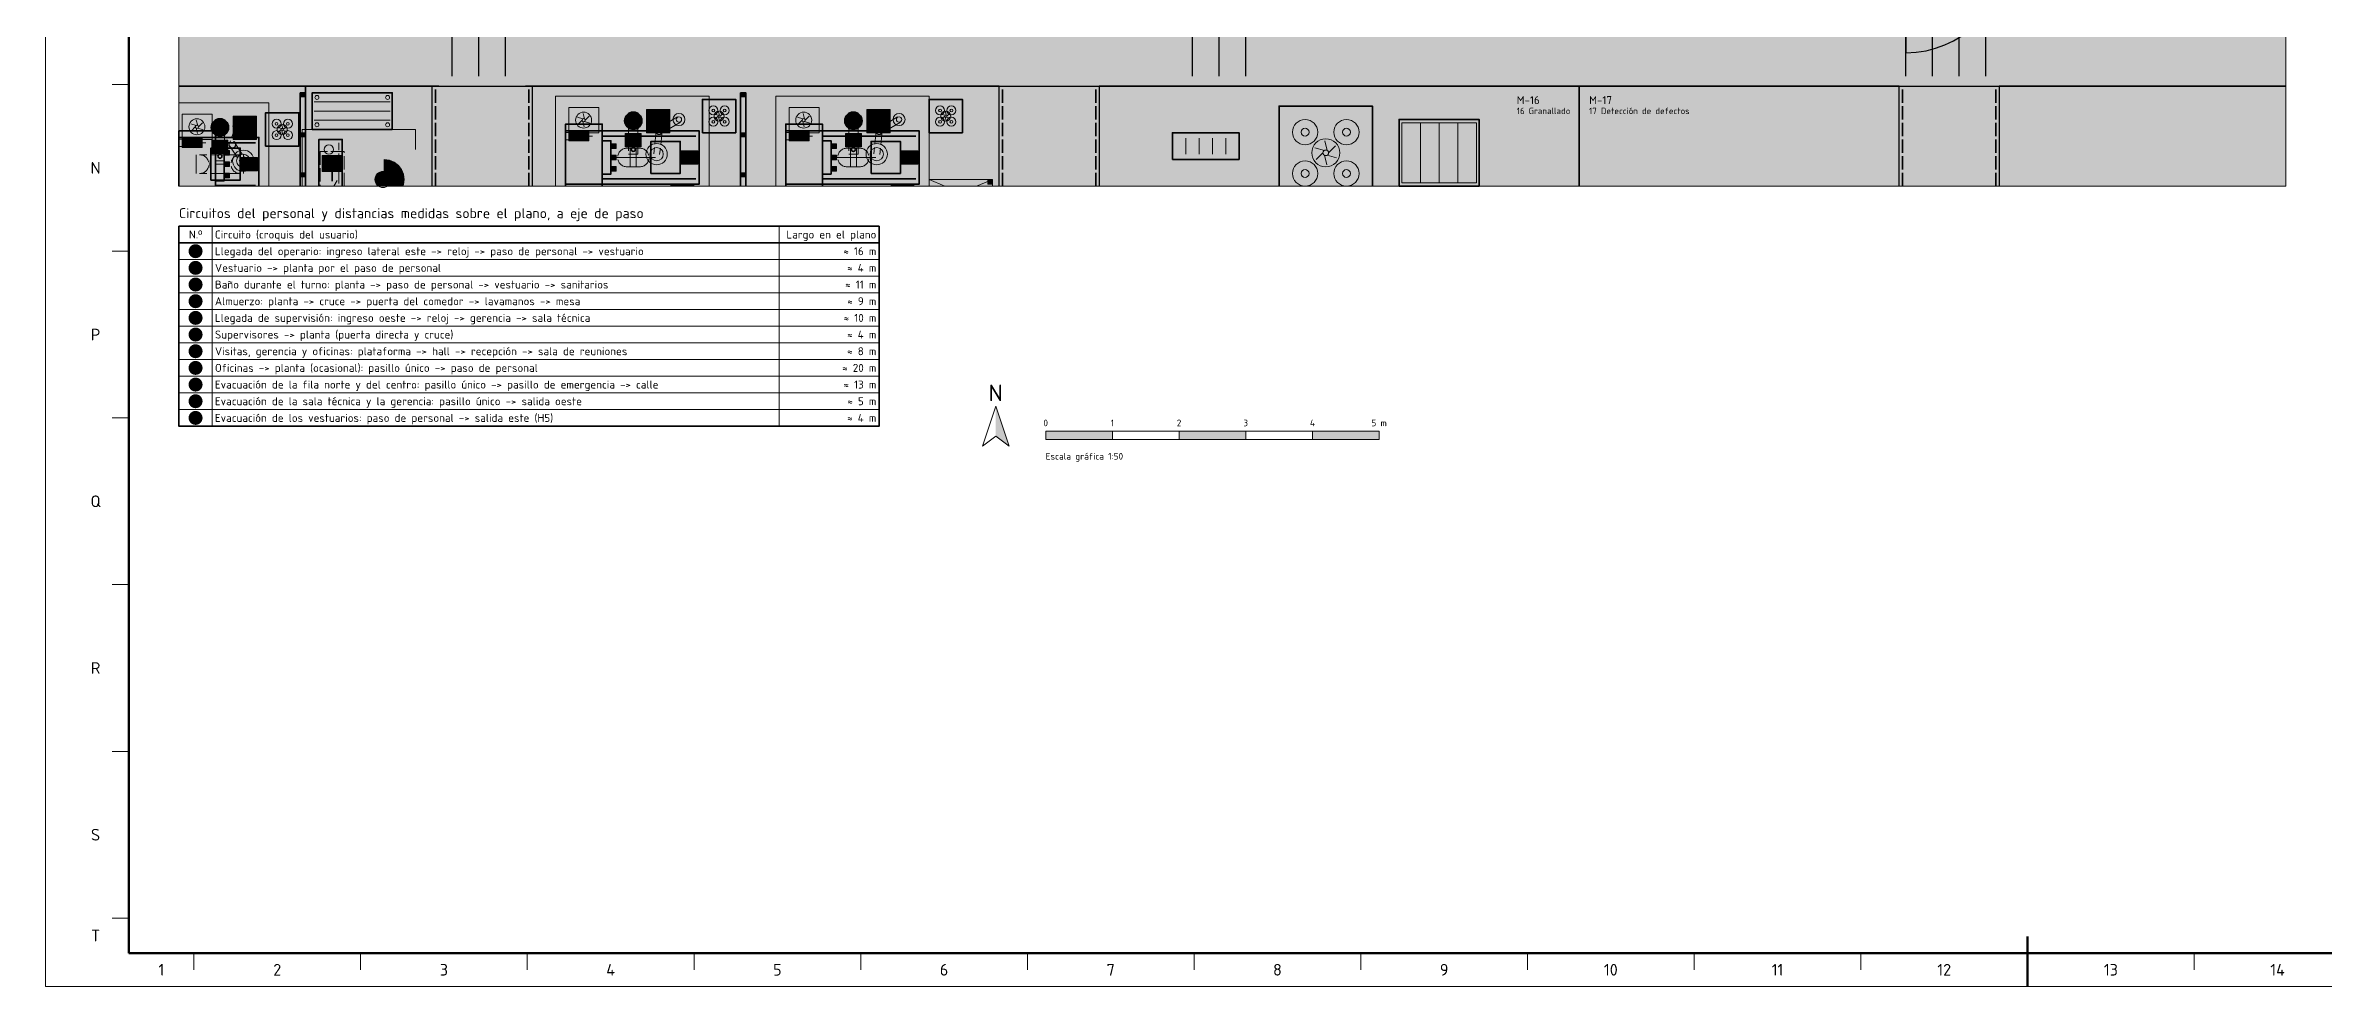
# Model space of a CAD drawing. Header units: millimetres. Extents: x 0 to 1189, y 0 to 841.
# Drawn here: x 0 to 683, y 0 to 282 of the extents above; entities that cross this region are included whole.
import ezdxf
from ezdxf.enums import TextEntityAlignment as Align

# ---------------------------------------------------------------- set-up
doc = ezdxf.new("R2010")
doc.units = ezdxf.units.MM
doc.linetypes.add('IRAM-E-TRAZOS', pattern=[5, 4, -1])
doc.linetypes.add('IRAM-F-TRAZO-PUNTO', pattern=[20, 15, -2, 1, -2])
for name, color, linetype, lineweight in [('06-TEXTO', 7, 'CONTINUOUS', 25), ('07-RECUADRO', 7, 'CONTINUOUS', 70), ('08-FINA', 5, 'CONTINUOUS', 18), ('A-ABERTURA', 7, 'CONTINUOUS', 25), ('A-COTA', 7, 'CONTINUOUS', 18), ('A-EJE', 1, 'IRAM-F-TRAZO-PUNTO', 18), ('A-EQUIPO-FINO', 8, 'CONTINUOUS', 13), ('A-EQUIPO-OCULTO', 8, 'IRAM-E-TRAZOS', 13), ('A-EQUIPO-RELLENO', 9, 'CONTINUOUS', 13), ('A-OPERARIO', 6, 'CONTINUOUS', 18), ('A-RELLENO', 9, 'CONTINUOUS', 13), ('A-SECTOR', 1, 'CONTINUOUS', 25), ('A-SECTOR-TXT', 1, 'CONTINUOUS', 25), ('A-SEGURIDAD', 1, 'IRAM-E-TRAZOS', 18), ('A-TEXTO', 7, 'CONTINUOUS', 18)]:
    doc.layers.add(name, color=color, linetype=linetype, lineweight=lineweight)
for name, color, linetype, lineweight, true_color in [('A-AREA-TRABAJO', 30, 'CONTINUOUS', 13, 0xeb963c), ('A-DEFENSA', 2, 'CONTINUOUS', 35, 0xe6b400), ('A-EQUIPO', 30, 'CONTINUOUS', 35, 0xe67800), ('A-PASILLO', 2, 'IRAM-E-TRAZOS', 35, 0xd7a500), ('A-SENDA', 2, 'CONTINUOUS', 25, 0xd7a500)]:
    doc.layers.add(name, color=color, linetype=linetype, lineweight=lineweight, true_color=true_color)
doc.styles.add('ISO3098', font='isocpeur.ttf')

msp = doc.modelspace()

# ---------------------------------------------------------------- hatches: boundary and pattern name
at = {"layer": 'A-EQUIPO-RELLENO', "true_color": 0xc8e1f5}
h = msp.add_hatch(color=7, dxfattribs=at)
h.dxf.hatch_style = 1
h.paths.add_polyline_path([(76.4, 268), (78, 268), (78, 240), (76.4, 240)])
at = {"layer": 'A-EQUIPO-RELLENO', "true_color": 0x969ba0}
h = msp.add_hatch(color=7, dxfattribs=at)
h.dxf.hatch_style = 1
h.paths.add_polyline_path([(76.6, 268), (76.6, 266.8), (77.8, 266.8), (77.8, 268)])
at = {"layer": 'A-EQUIPO-RELLENO', "true_color": 0xeeeeee}
h = msp.add_hatch(color=7, dxfattribs=at)
h.dxf.hatch_style = 1
h.paths.add_polyline_path([(80, 257), (104, 257), (104, 268), (80, 268)])
at = {"layer": 'A-EQUIPO-RELLENO', "true_color": 0xc8e1f5}
h = msp.add_hatch(color=7, dxfattribs=at)
h.dxf.hatch_style = 1
h.paths.add_polyline_path([(208.4, 268), (210, 268), (210, 240), (208.4, 240)])
at = {"layer": 'A-EQUIPO-RELLENO', "true_color": 0x969ba0}
h = msp.add_hatch(color=7, dxfattribs=at)
h.dxf.hatch_style = 1
h.paths.add_polyline_path([(208.6, 268), (208.6, 266.8), (209.8, 266.8), (209.8, 268)])
at = {"layer": 'A-EQUIPO-RELLENO', "true_color": 0xcdd0d4}
h = msp.add_hatch(color=7, dxfattribs=at)
h.dxf.hatch_style = 1
h.paths.add_polyline_path([(41, 254), (50, 254), (50, 261.6), (41, 261.6)])
h = msp.add_hatch(color=7, dxfattribs=at)
h.dxf.hatch_style = 1
h.paths.add_polyline_path([(54.9, 257.6), (54.811, 258.273), (54.552, 258.9), (54.138, 259.438), (53.6, 259.852), (52.973, 260.111), (52.3, 260.2), (51.627, 260.111), (51, 259.852), (50.462, 259.438), (50.048, 258.9), (49.789, 258.273), (49.7, 257.6), (49.789, 256.927), (50.048, 256.3), (50.462, 255.762), (51, 255.348), (51.627, 255.089), (52.3, 255), (52.973, 255.089), (53.6, 255.348), (54.138, 255.762), (54.552, 256.3), (54.811, 256.927)])
at = {"layer": 'A-EQUIPO-RELLENO', "true_color": 0xeeeeee}
h = msp.add_hatch(color=7, dxfattribs=at)
h.dxf.hatch_style = 1
h.paths.add_polyline_path([(56.3, 254), (63.3, 254), (63.3, 261), (56.3, 261)])
at = {"layer": 'A-EQUIPO-RELLENO', "true_color": 0xe6e6dc}
h = msp.add_hatch(color=7, dxfattribs=at)
h.dxf.hatch_style = 1
h.paths.add_polyline_path([(66, 252), (76, 252), (76, 262), (66, 262)])
at = {"layer": 'A-EQUIPO-RELLENO', "true_color": 0xcdd0d4}
h = msp.add_hatch(color=7, dxfattribs=at)
h.dxf.hatch_style = 1
h.paths.add_polyline_path([(157, 256), (166, 256), (166, 263.6), (157, 263.6)])
h = msp.add_hatch(color=7, dxfattribs=at)
h.dxf.hatch_style = 1
h.paths.add_polyline_path([(178.9, 259.6), (178.811, 260.273), (178.552, 260.9), (178.138, 261.438), (177.6, 261.852), (176.973, 262.111), (176.3, 262.2), (175.627, 262.111), (175, 261.852), (174.462, 261.438), (174.048, 260.9), (173.789, 260.273), (173.7, 259.6), (173.789, 258.927), (174.048, 258.3), (174.462, 257.762), (175, 257.348), (175.627, 257.089), (176.3, 257), (176.973, 257.089), (177.6, 257.348), (178.138, 257.762), (178.552, 258.3), (178.811, 258.927)])
at = {"layer": 'A-EQUIPO-RELLENO', "true_color": 0xeeeeee}
h = msp.add_hatch(color=7, dxfattribs=at)
h.dxf.hatch_style = 1
h.paths.add_polyline_path([(180.3, 256), (187.3, 256), (187.3, 263), (180.3, 263)])
at = {"layer": 'A-EQUIPO-RELLENO', "true_color": 0xe6e6dc}
h = msp.add_hatch(color=7, dxfattribs=at)
h.dxf.hatch_style = 1
h.paths.add_polyline_path([(197, 256), (207, 256), (207, 266), (197, 266)])
at = {"layer": 'A-EQUIPO-RELLENO', "true_color": 0xcdd0d4}
h = msp.add_hatch(color=7, dxfattribs=at)
h.dxf.hatch_style = 1
h.paths.add_polyline_path([(223, 256), (232, 256), (232, 263.6), (223, 263.6)])
h = msp.add_hatch(color=7, dxfattribs=at)
h.dxf.hatch_style = 1
h.paths.add_polyline_path([(244.9, 259.6), (244.811, 260.273), (244.552, 260.9), (244.138, 261.438), (243.6, 261.852), (242.973, 262.111), (242.3, 262.2), (241.627, 262.111), (241, 261.852), (240.462, 261.438), (240.048, 260.9), (239.789, 260.273), (239.7, 259.6), (239.789, 258.927), (240.048, 258.3), (240.462, 257.762), (241, 257.348), (241.627, 257.089), (242.3, 257), (242.973, 257.089), (243.6, 257.348), (244.138, 257.762), (244.552, 258.3), (244.811, 258.927)])
at = {"layer": 'A-EQUIPO-RELLENO', "true_color": 0xeeeeee}
h = msp.add_hatch(color=7, dxfattribs=at)
h.dxf.hatch_style = 1
h.paths.add_polyline_path([(246.3, 256), (253.3, 256), (253.3, 263), (246.3, 263)])
at = {"layer": 'A-EQUIPO-RELLENO', "true_color": 0xe6e6dc}
h = msp.add_hatch(color=7, dxfattribs=at)
h.dxf.hatch_style = 1
h.paths.add_polyline_path([(265, 256), (275, 256), (275, 266), (265, 266)])
h = msp.add_hatch(color=7, dxfattribs=at)
h.dxf.hatch_style = 1
h.paths.add_polyline_path([(370, 264), (398, 264), (398, 240), (370, 240)])
at = {"layer": 'A-EQUIPO-RELLENO', "true_color": 0xcdd0d4}
h = msp.add_hatch(color=7, dxfattribs=at)
h.dxf.hatch_style = 1
h.paths.add_polyline_path([(51, 256.6), (51, 240), (40, 240), (40, 256.6)])
at = {"layer": 'A-EQUIPO-RELLENO', "true_color": 0xeeeeee}
h = msp.add_hatch(color=7, dxfattribs=at)
h.dxf.hatch_style = 1
h.paths.add_polyline_path([(64, 254.6), (64, 240), (40, 240), (40, 254.6)])
at = {"layer": 'A-EQUIPO-RELLENO', "true_color": 0xcdd0d4}
h = msp.add_hatch(color=7, dxfattribs=at)
h.dxf.hatch_style = 1
h.paths.add_polyline_path([(41, 251.6), (47, 251.6), (47, 254.4), (41, 254.4)])
at = {"layer": 'A-EQUIPO-RELLENO', "true_color": 0xeeeeee}
h = msp.add_hatch(color=7, dxfattribs=at)
h.dxf.hatch_style = 1
h.paths.add_polyline_path([(49.9, 249.8), (54.7, 249.8), (54.7, 253.8), (49.9, 253.8)])
at = {"layer": 'A-EQUIPO-RELLENO', "true_color": 0x969ba0}
h = msp.add_hatch(color=7, dxfattribs=at)
h.dxf.hatch_style = 1
h.paths.add_polyline_path([(76.6, 256), (76.6, 254.8), (77.8, 254.8), (77.8, 256)])
at = {"layer": 'A-EQUIPO-RELLENO', "true_color": 0xeeeeee}
h = msp.add_hatch(color=7, dxfattribs=at)
h.dxf.hatch_style = 1
h.paths.add_polyline_path([(82, 254), (89, 254), (89, 240), (82, 240)])
at = {"layer": 'A-EQUIPO-RELLENO', "true_color": 0xcdd0d4}
h = msp.add_hatch(color=7, dxfattribs=at)
h.dxf.hatch_style = 1
h.paths.add_polyline_path([(156, 258.6), (167, 258.6), (167, 240), (156, 240)])
at = {"layer": 'A-EQUIPO-RELLENO', "true_color": 0xeeeeee}
h = msp.add_hatch(color=7, dxfattribs=at)
h.dxf.hatch_style = 1
h.paths.add_polyline_path([(156, 240.6), (196, 240.6), (196, 256.6), (156, 256.6)])
at = {"layer": 'A-EQUIPO-RELLENO', "true_color": 0xcdd0d4}
h = msp.add_hatch(color=7, dxfattribs=at)
h.dxf.hatch_style = 1
h.paths.add_polyline_path([(157, 253.6), (163, 253.6), (163, 256.4), (157, 256.4)])
at = {"layer": 'A-EQUIPO-RELLENO', "true_color": 0xe2e7ee}
h = msp.add_hatch(color=7, dxfattribs=at)
h.dxf.hatch_style = 1
h.paths.add_polyline_path([(167, 243.6), (169.6, 243.6), (169.6, 253.6), (167, 253.6)])
at = {"layer": 'A-EQUIPO-RELLENO', "true_color": 0xeeeeee}
h = msp.add_hatch(color=7, dxfattribs=at)
h.dxf.hatch_style = 1
h.paths.add_polyline_path([(173.9, 251.8), (178.7, 251.8), (178.7, 255.8), (173.9, 255.8)])
at = {"layer": 'A-EQUIPO-RELLENO', "true_color": 0xcdd0d4}
h = msp.add_hatch(color=7, dxfattribs=at)
h.dxf.hatch_style = 1
h.paths.add_polyline_path([(181.6, 243.8), (190.4, 243.8), (190.4, 253.4), (181.6, 253.4)])
at = {"layer": 'A-EQUIPO-RELLENO', "true_color": 0x969ba0}
h = msp.add_hatch(color=7, dxfattribs=at)
h.dxf.hatch_style = 1
h.paths.add_polyline_path([(208.6, 256), (208.6, 254.8), (209.8, 254.8), (209.8, 256)])
at = {"layer": 'A-EQUIPO-RELLENO', "true_color": 0xcdd0d4}
h = msp.add_hatch(color=7, dxfattribs=at)
h.dxf.hatch_style = 1
h.paths.add_polyline_path([(222, 258.6), (233, 258.6), (233, 240), (222, 240)])
at = {"layer": 'A-EQUIPO-RELLENO', "true_color": 0xeeeeee}
h = msp.add_hatch(color=7, dxfattribs=at)
h.dxf.hatch_style = 1
h.paths.add_polyline_path([(222, 240.6), (262, 240.6), (262, 256.6), (222, 256.6)])
at = {"layer": 'A-EQUIPO-RELLENO', "true_color": 0xcdd0d4}
h = msp.add_hatch(color=7, dxfattribs=at)
h.dxf.hatch_style = 1
h.paths.add_polyline_path([(223, 253.6), (229, 253.6), (229, 256.4), (223, 256.4)])
at = {"layer": 'A-EQUIPO-RELLENO', "true_color": 0xe2e7ee}
h = msp.add_hatch(color=7, dxfattribs=at)
h.dxf.hatch_style = 1
h.paths.add_polyline_path([(233, 243.6), (235.6, 243.6), (235.6, 253.6), (233, 253.6)])
at = {"layer": 'A-EQUIPO-RELLENO', "true_color": 0xeeeeee}
h = msp.add_hatch(color=7, dxfattribs=at)
h.dxf.hatch_style = 1
h.paths.add_polyline_path([(239.9, 251.8), (244.7, 251.8), (244.7, 255.8), (239.9, 255.8)])
at = {"layer": 'A-EQUIPO-RELLENO', "true_color": 0xcdd0d4}
h = msp.add_hatch(color=7, dxfattribs=at)
h.dxf.hatch_style = 1
h.paths.add_polyline_path([(247.6, 243.8), (256.4, 243.8), (256.4, 253.4), (247.6, 253.4)])
at = {"layer": 'A-EQUIPO-RELLENO', "true_color": 0xeedec0}
h = msp.add_hatch(color=7, dxfattribs=at)
h.dxf.hatch_style = 1
h.paths.add_polyline_path([(338, 248), (358, 248), (358, 256), (338, 256)])
h = msp.add_hatch(color=7, dxfattribs=at)
h.dxf.hatch_style = 1
h.paths.add_polyline_path([(406.8, 241), (429.2, 241), (429.2, 259), (406.8, 259)])
at = {"layer": 'A-EQUIPO-RELLENO', "true_color": 0xcdd0d4}
h = msp.add_hatch(color=7, dxfattribs=at)
h.dxf.hatch_style = 1
h.paths.add_polyline_path([(49.6, 241.8), (58.4, 241.8), (58.4, 251.4), (49.6, 251.4)])
at = {"layer": 'A-EQUIPO-RELLENO', "true_color": 0xe2e7ee}
h = msp.add_hatch(color=7, dxfattribs=at)
h.dxf.hatch_style = 1
h.paths.add_polyline_path([(51, 241.6), (53.6, 241.6), (53.6, 251.6), (51, 251.6)])
at = {"layer": 'A-EQUIPO-RELLENO', "true_color": 0x969ba0}
h = msp.add_hatch(color=7, dxfattribs=at)
h.dxf.hatch_style = 1
h.paths.add_polyline_path([(53.6, 249.3), (55.2, 249.3), (55.2, 250.7), (53.6, 250.7)])
h = msp.add_hatch(color=7, dxfattribs=at)
h.dxf.hatch_style = 1
h.paths.add_polyline_path([(53.6, 245.9), (55.2, 245.9), (55.2, 247.3), (53.6, 247.3)])
at = {"layer": 'A-EQUIPO-RELLENO', "true_color": 0xe2e7ee}
h = msp.add_hatch(color=7, dxfattribs=at)
h.dxf.hatch_style = 1
h.paths.add_polyline_path([(58.4, 244.6), (63.6, 244.6), (63.6, 248.6), (58.4, 248.6)])
at = {"layer": 'A-EQUIPO-RELLENO', "true_color": 0xcdd0d4}
h = msp.add_hatch(color=7, dxfattribs=at)
h.dxf.hatch_style = 1
h.paths.add_polyline_path([(89, 244.4), (89, 249.2), (83, 249.2), (83, 244.4)])
at = {"layer": 'A-EQUIPO-RELLENO', "true_color": 0xfae1f5}
h = msp.add_hatch(color=7, dxfattribs=at)
h.dxf.hatch_style = 1
h.paths.add_polyline_path([(101.6, 248), (103.153, 247.796), (104.6, 247.196), (105.843, 246.243), (106.796, 245), (107.396, 243.553), (107.6, 242), (107.396, 240.447), (107.21, 240), (101.6, 240)])
at = {"layer": 'A-EQUIPO-RELLENO', "true_color": 0x969ba0}
h = msp.add_hatch(color=7, dxfattribs=at)
h.dxf.hatch_style = 1
h.paths.add_polyline_path([(169.6, 251.3), (171.2, 251.3), (171.2, 252.7), (169.6, 252.7)])
h = msp.add_hatch(color=7, dxfattribs=at)
h.dxf.hatch_style = 1
h.paths.add_polyline_path([(169.6, 247.9), (171.2, 247.9), (171.2, 249.3), (169.6, 249.3)])
at = {"layer": 'A-EQUIPO-RELLENO', "true_color": 0xe2e7ee}
h = msp.add_hatch(color=7, dxfattribs=at)
h.dxf.hatch_style = 1
h.paths.add_polyline_path([(190.4, 246.6), (195.6, 246.6), (195.6, 250.6), (190.4, 250.6)])
at = {"layer": 'A-EQUIPO-RELLENO', "true_color": 0x969ba0}
h = msp.add_hatch(color=7, dxfattribs=at)
h.dxf.hatch_style = 1
h.paths.add_polyline_path([(235.6, 251.3), (237.2, 251.3), (237.2, 252.7), (235.6, 252.7)])
h = msp.add_hatch(color=7, dxfattribs=at)
h.dxf.hatch_style = 1
h.paths.add_polyline_path([(235.6, 247.9), (237.2, 247.9), (237.2, 249.3), (235.6, 249.3)])
at = {"layer": 'A-EQUIPO-RELLENO', "true_color": 0xe2e7ee}
h = msp.add_hatch(color=7, dxfattribs=at)
h.dxf.hatch_style = 1
h.paths.add_polyline_path([(256.4, 246.6), (261.6, 246.6), (261.6, 250.6), (256.4, 250.6)])
at = {"layer": 'A-EQUIPO-RELLENO', "true_color": 0x969ba0}
h = msp.add_hatch(color=7, dxfattribs=at)
h.dxf.hatch_style = 1
h.paths.add_polyline_path([(53.6, 242.5), (55.2, 242.5), (55.2, 243.9), (53.6, 243.9)])
h = msp.add_hatch(color=7, dxfattribs=at)
h.dxf.hatch_style = 1
h.paths.add_polyline_path([(76.6, 244), (76.6, 242.8), (77.8, 242.8), (77.8, 244)])
at = {"layer": 'A-EQUIPO-RELLENO', "true_color": 0xffffff}
h = msp.add_hatch(color=7, dxfattribs=at)
h.dxf.hatch_style = 1
h.paths.add_polyline_path([(99.503, 240.303), (99.122, 240.8), (98.882, 241.379), (98.8, 242), (98.882, 242.621), (99.122, 243.2), (99.503, 243.697), (100, 244.078), (100.579, 244.318), (101.2, 244.4), (101.821, 244.318), (102.4, 244.078), (102.897, 243.697), (103.278, 243.2), (103.518, 242.621), (103.6, 242), (103.518, 241.379), (103.278, 240.8), (102.897, 240.303), (102.502, 240), (99.898, 240)])
at = {"layer": 'A-EQUIPO-RELLENO', "true_color": 0x969ba0}
h = msp.add_hatch(color=7, dxfattribs=at)
h.dxf.hatch_style = 1
h.paths.add_polyline_path([(169.6, 244.5), (171.2, 244.5), (171.2, 245.9), (169.6, 245.9)])
at = {"layer": 'A-EQUIPO-RELLENO', "true_color": 0xcdd0d4}
h = msp.add_hatch(color=7, dxfattribs=at)
h.dxf.hatch_style = 1
h.paths.add_polyline_path([(187.6, 240.4), (194.4, 240.4), (194.4, 240), (187.6, 240)])
at = {"layer": 'A-EQUIPO-RELLENO', "true_color": 0x969ba0}
h = msp.add_hatch(color=7, dxfattribs=at)
h.dxf.hatch_style = 1
h.paths.add_polyline_path([(208.6, 244), (208.6, 242.8), (209.8, 242.8), (209.8, 244)])
h = msp.add_hatch(color=7, dxfattribs=at)
h.dxf.hatch_style = 1
h.paths.add_polyline_path([(235.6, 244.5), (237.2, 244.5), (237.2, 245.9), (235.6, 245.9)])
at = {"layer": 'A-EQUIPO-RELLENO', "true_color": 0xcdd0d4}
h = msp.add_hatch(color=7, dxfattribs=at)
h.dxf.hatch_style = 1
h.paths.add_polyline_path([(253.6, 240.4), (260.4, 240.4), (260.4, 240), (253.6, 240)])
at = {"layer": 'A-EQUIPO-RELLENO', "true_color": 0xeeeeee}
h = msp.add_hatch(color=7, dxfattribs=at)
h.dxf.hatch_style = 1
h.paths.add_polyline_path([(265, 242), (284, 242), (284, 240), (265, 240)])
at = {"layer": 'A-EQUIPO-RELLENO', "true_color": 0x969ba0}
h = msp.add_hatch(color=7, dxfattribs=at)
h.dxf.hatch_style = 1
h.paths.add_polyline_path([(282.6, 240.6), (283.8, 240.6), (283.8, 241.8), (282.6, 241.8)])
at = {"layer": 'A-RELLENO', "true_color": 0xfff4b4}
h = msp.add_hatch(color=7, dxfattribs=at)
h.dxf.hatch_style = 1
h.paths.add_polyline_path([(40, 270), (40, 310), (672, 310), (672, 270)])
at = {"layer": 'A-RELLENO', "true_color": 0xfde4c8}
h = msp.add_hatch(color=7, dxfattribs=at)
h.dxf.hatch_style = 1
h.paths.add_polyline_path([(78, 270), (78, 240), (40, 240), (40, 270)])
h = msp.add_hatch(color=7, dxfattribs=at)
h.dxf.hatch_style = 1
h.paths.add_polyline_path([(78, 270), (116, 270), (116, 240), (78, 240)])
at = {"layer": 'A-RELLENO', "true_color": 0xf6f6f6}
h = msp.add_hatch(color=7, dxfattribs=at)
h.dxf.hatch_style = 1
h.paths.add_polyline_path([(116, 270), (146, 270), (146, 240), (116, 240)])
at = {"layer": 'A-RELLENO', "true_color": 0xfde4c8}
h = msp.add_hatch(color=7, dxfattribs=at)
h.dxf.hatch_style = 1
h.paths.add_polyline_path([(146, 270), (286, 270), (286, 240), (146, 240)])
at = {"layer": 'A-RELLENO', "true_color": 0xf6f6f6}
h = msp.add_hatch(color=7, dxfattribs=at)
h.dxf.hatch_style = 1
h.paths.add_polyline_path([(286, 270), (316, 270), (316, 240), (286, 240)])
at = {"layer": 'A-RELLENO', "true_color": 0xfde4c8}
h = msp.add_hatch(color=7, dxfattribs=at)
h.dxf.hatch_style = 1
h.paths.add_polyline_path([(316, 270), (460, 270), (460, 240), (316, 240)])
h = msp.add_hatch(color=7, dxfattribs=at)
h.dxf.hatch_style = 1
h.paths.add_polyline_path([(460, 270), (556, 270), (556, 240), (460, 240)])
at = {"layer": 'A-RELLENO', "true_color": 0xf6f6f6}
h = msp.add_hatch(color=7, dxfattribs=at)
h.dxf.hatch_style = 1
h.paths.add_polyline_path([(556, 270), (586, 270), (586, 240), (556, 240)])
at = {"layer": 'A-RELLENO', "true_color": 0xfde4c8}
h = msp.add_hatch(color=7, dxfattribs=at)
h.dxf.hatch_style = 1
h.paths.add_polyline_path([(586, 270), (672, 270), (672, 240), (586, 240)])
at = {"layer": 'A-TEXTO', "true_color": 0xc0392b}
h = msp.add_hatch(color=7, dxfattribs=at)
h.dxf.hatch_style = 1
h.paths.add_polyline_path([(47.1, 220.5), (47.028, 221.044), (46.819, 221.55), (46.485, 221.985), (46.05, 222.319), (45.544, 222.528), (45, 222.6), (44.456, 222.528), (43.95, 222.319), (43.515, 221.985), (43.181, 221.55), (42.972, 221.044), (42.9, 220.5), (42.972, 219.956), (43.181, 219.45), (43.515, 219.015), (43.95, 218.681), (44.456, 218.472), (45, 218.4), (45.544, 218.472), (46.05, 218.681), (46.485, 219.015), (46.819, 219.45), (47.028, 219.956)])
at = {"layer": 'A-TEXTO', "true_color": 0xe67e22}
h = msp.add_hatch(color=7, dxfattribs=at)
h.dxf.hatch_style = 1
h.paths.add_polyline_path([(47.1, 215.5), (47.028, 216.044), (46.819, 216.55), (46.485, 216.985), (46.05, 217.319), (45.544, 217.528), (45, 217.6), (44.456, 217.528), (43.95, 217.319), (43.515, 216.985), (43.181, 216.55), (42.972, 216.044), (42.9, 215.5), (42.972, 214.956), (43.181, 214.45), (43.515, 214.015), (43.95, 213.681), (44.456, 213.472), (45, 213.4), (45.544, 213.472), (46.05, 213.681), (46.485, 214.015), (46.819, 214.45), (47.028, 214.956)])
at = {"layer": 'A-TEXTO', "true_color": 0x8e44ad}
h = msp.add_hatch(color=7, dxfattribs=at)
h.dxf.hatch_style = 1
h.paths.add_polyline_path([(47.1, 210.5), (47.028, 211.044), (46.819, 211.55), (46.485, 211.985), (46.05, 212.319), (45.544, 212.528), (45, 212.6), (44.456, 212.528), (43.95, 212.319), (43.515, 211.985), (43.181, 211.55), (42.972, 211.044), (42.9, 210.5), (42.972, 209.956), (43.181, 209.45), (43.515, 209.015), (43.95, 208.681), (44.456, 208.472), (45, 208.4), (45.544, 208.472), (46.05, 208.681), (46.485, 209.015), (46.819, 209.45), (47.028, 209.956)])
at = {"layer": 'A-TEXTO', "true_color": 0x16a085}
h = msp.add_hatch(color=7, dxfattribs=at)
h.dxf.hatch_style = 1
h.paths.add_polyline_path([(47.1, 205.5), (47.028, 206.044), (46.819, 206.55), (46.485, 206.985), (46.05, 207.319), (45.544, 207.528), (45, 207.6), (44.456, 207.528), (43.95, 207.319), (43.515, 206.985), (43.181, 206.55), (42.972, 206.044), (42.9, 205.5), (42.972, 204.956), (43.181, 204.45), (43.515, 204.015), (43.95, 203.681), (44.456, 203.472), (45, 203.4), (45.544, 203.472), (46.05, 203.681), (46.485, 204.015), (46.819, 204.45), (47.028, 204.956)])
at = {"layer": 'A-TEXTO', "true_color": 0x2e86c1}
h = msp.add_hatch(color=7, dxfattribs=at)
h.dxf.hatch_style = 1
h.paths.add_polyline_path([(47.1, 200.5), (47.028, 201.044), (46.819, 201.55), (46.485, 201.985), (46.05, 202.319), (45.544, 202.528), (45, 202.6), (44.456, 202.528), (43.95, 202.319), (43.515, 201.985), (43.181, 201.55), (42.972, 201.044), (42.9, 200.5), (42.972, 199.956), (43.181, 199.45), (43.515, 199.015), (43.95, 198.681), (44.456, 198.472), (45, 198.4), (45.544, 198.472), (46.05, 198.681), (46.485, 199.015), (46.819, 199.45), (47.028, 199.956)])
at = {"layer": 'A-TEXTO', "true_color": 0x1f4e79}
h = msp.add_hatch(color=7, dxfattribs=at)
h.dxf.hatch_style = 1
h.paths.add_polyline_path([(47.1, 195.5), (47.028, 196.044), (46.819, 196.55), (46.485, 196.985), (46.05, 197.319), (45.544, 197.528), (45, 197.6), (44.456, 197.528), (43.95, 197.319), (43.515, 196.985), (43.181, 196.55), (42.972, 196.044), (42.9, 195.5), (42.972, 194.956), (43.181, 194.45), (43.515, 194.015), (43.95, 193.681), (44.456, 193.472), (45, 193.4), (45.544, 193.472), (46.05, 193.681), (46.485, 194.015), (46.819, 194.45), (47.028, 194.956)])
at = {"layer": 'A-TEXTO', "true_color": 0x2c3e50}
h = msp.add_hatch(color=7, dxfattribs=at)
h.dxf.hatch_style = 1
h.paths.add_polyline_path([(47.1, 190.5), (47.028, 191.044), (46.819, 191.55), (46.485, 191.985), (46.05, 192.319), (45.544, 192.528), (45, 192.6), (44.456, 192.528), (43.95, 192.319), (43.515, 191.985), (43.181, 191.55), (42.972, 191.044), (42.9, 190.5), (42.972, 189.956), (43.181, 189.45), (43.515, 189.015), (43.95, 188.681), (44.456, 188.472), (45, 188.4), (45.544, 188.472), (46.05, 188.681), (46.485, 189.015), (46.819, 189.45), (47.028, 189.956)])
at = {"layer": 'A-TEXTO', "true_color": 0x7f8c8d}
h = msp.add_hatch(color=7, dxfattribs=at)
h.dxf.hatch_style = 1
h.paths.add_polyline_path([(47.1, 185.5), (47.028, 186.044), (46.819, 186.55), (46.485, 186.985), (46.05, 187.319), (45.544, 187.528), (45, 187.6), (44.456, 187.528), (43.95, 187.319), (43.515, 186.985), (43.181, 186.55), (42.972, 186.044), (42.9, 185.5), (42.972, 184.956), (43.181, 184.45), (43.515, 184.015), (43.95, 183.681), (44.456, 183.472), (45, 183.4), (45.544, 183.472), (46.05, 183.681), (46.485, 184.015), (46.819, 184.45), (47.028, 184.956)])
at = {"layer": 'A-TEXTO', "true_color": 0x1e8449}
h = msp.add_hatch(color=7, dxfattribs=at)
h.dxf.hatch_style = 1
h.paths.add_polyline_path([(47.1, 180.5), (47.028, 181.044), (46.819, 181.55), (46.485, 181.985), (46.05, 182.319), (45.544, 182.528), (45, 182.6), (44.456, 182.528), (43.95, 182.319), (43.515, 181.985), (43.181, 181.55), (42.972, 181.044), (42.9, 180.5), (42.972, 179.956), (43.181, 179.45), (43.515, 179.015), (43.95, 178.681), (44.456, 178.472), (45, 178.4), (45.544, 178.472), (46.05, 178.681), (46.485, 179.015), (46.819, 179.45), (47.028, 179.956)])
at = {"layer": 'A-TEXTO', "true_color": 0x27ae60}
h = msp.add_hatch(color=7, dxfattribs=at)
h.dxf.hatch_style = 1
h.paths.add_polyline_path([(47.1, 175.5), (47.028, 176.044), (46.819, 176.55), (46.485, 176.985), (46.05, 177.319), (45.544, 177.528), (45, 177.6), (44.456, 177.528), (43.95, 177.319), (43.515, 176.985), (43.181, 176.55), (42.972, 176.044), (42.9, 175.5), (42.972, 174.956), (43.181, 174.45), (43.515, 174.015), (43.95, 173.681), (44.456, 173.472), (45, 173.4), (45.544, 173.472), (46.05, 173.681), (46.485, 174.015), (46.819, 174.45), (47.028, 174.956)])
at = {"layer": 'A-TEXTO', "true_color": 0x11783c}
h = msp.add_hatch(color=7, dxfattribs=at)
h.dxf.hatch_style = 1
h.paths.add_polyline_path([(47.1, 170.5), (47.028, 171.044), (46.819, 171.55), (46.485, 171.985), (46.05, 172.319), (45.544, 172.528), (45, 172.6), (44.456, 172.528), (43.95, 172.319), (43.515, 171.985), (43.181, 171.55), (42.972, 171.044), (42.9, 170.5), (42.972, 169.956), (43.181, 169.45), (43.515, 169.015), (43.95, 168.681), (44.456, 168.472), (45, 168.4), (45.544, 168.472), (46.05, 168.681), (46.485, 169.015), (46.819, 169.45), (47.028, 169.956)])
at = {"layer": 'A-TEXTO', "true_color": 0x000000}
h = msp.add_hatch(color=7, dxfattribs=at)
h.dxf.hatch_style = 1
h.paths.add_polyline_path([(285, 174), (285, 165), (289, 162)])
h = msp.add_hatch(color=7, dxfattribs=at)
h.dxf.hatch_style = 1
h.paths.add_polyline_path([(300, 164), (320, 164), (320, 166.5), (300, 166.5)])
h = msp.add_hatch(color=7, dxfattribs=at)
h.dxf.hatch_style = 1
h.paths.add_polyline_path([(340, 164), (360, 164), (360, 166.5), (340, 166.5)])
h = msp.add_hatch(color=7, dxfattribs=at)
h.dxf.hatch_style = 1
h.paths.add_polyline_path([(380, 164), (400, 164), (400, 166.5), (380, 166.5)])

# ---------------------------------------------------------------- linework, layer by layer
at = {"layer": '07-RECUADRO'}
msp.add_line((594.5, 0), (594.5, 15), dxfattribs=at)
msp.add_lwpolyline([(25, 10), (1179, 10), (1179, 831), (25, 831)], close=True, dxfattribs=at)
at = {"layer": '08-FINA'}
for p, q in [((25, 270.5), (20, 270.5)), ((25, 220.5), (20, 220.5)), ((25, 170.5), (20, 170.5)), ((25, 120.5), (20, 120.5)), ((25, 70.5), (20, 70.5)), ((25, 20.5), (20, 20.5)), ((44.5, 10), (44.5, 5)), ((94.5, 10), (94.5, 5)), ((144.5, 10), (144.5, 5)), ((194.5, 10), (194.5, 5)), ((244.5, 10), (244.5, 5)), ((294.5, 10), (294.5, 5)), ((344.5, 10), (344.5, 5)), ((394.5, 10), (394.5, 5)), ((444.5, 10), (444.5, 5)), ((494.5, 10), (494.5, 5)), ((544.5, 10), (544.5, 5)), ((644.5, 10), (644.5, 5))]:
    msp.add_line(p, q, dxfattribs=at)
msp.add_lwpolyline([(0, 0), (1189, 0), (1189, 841), (0, 841)], close=True, dxfattribs=at)
at = {"layer": 'A-ABERTURA'}
msp.add_line((558, 310), (558, 280), dxfattribs=at)
msp.add_arc((558, 310), 30, -90, 0, dxfattribs=at)
at = {"layer": 'A-AREA-TRABAJO'}
msp.add_line((111, 251), (111, 257), dxfattribs=at)
for points in [[(153, 240), (153, 267), (199, 267), (199, 240)], [(219, 240), (219, 267), (265, 267), (265, 240)], [(40, 265), (67, 265), (67, 240)], [(77, 240), (77, 257), (111, 257)]]:
    msp.add_lwpolyline(points, dxfattribs=at)
at = {"layer": 'A-COTA', "lineweight": 13}
for p, q in [((50, 228), (50, 168)), ((220, 228), (220, 168)), ((40, 218), (250, 218)), ((40, 213), (250, 213)), ((40, 208), (250, 208)), ((40, 203), (250, 203)), ((40, 198), (250, 198)), ((40, 193), (250, 193)), ((40, 188), (250, 188)), ((40, 183), (250, 183)), ((40, 178), (250, 178)), ((40, 173), (250, 173))]:
    msp.add_line(p, q, dxfattribs=at)
at = {"layer": 'A-COTA', "lineweight": 35}
msp.add_line((40, 223), (250, 223), dxfattribs=at)
msp.add_lwpolyline([(40, 228), (250, 228), (250, 168), (40, 168)], close=True, dxfattribs=at)
at = {"layer": 'A-DEFENSA'}
for p, q in [((40, 270), (118, 270)), ((144, 270), (286, 270)), ((316, 270), (340, 270)), ((366, 270), (554, 270)), ((590, 270), (672, 270))]:
    msp.add_line(p, q, dxfattribs=at)
at = {"layer": 'A-EJE'}
for p, q in [((53.6, 246.6), (51, 246.6)), ((169.6, 248.6), (183, 248.6)), ((235.6, 248.6), (249, 248.6))]:
    msp.add_line(p, q, dxfattribs=at)
at = {"layer": 'A-EQUIPO'}
for p, q in [((51, 253), (63, 253)), ((167, 255), (195, 255)), ((233, 255), (261, 255)), ((51, 240.2), (63, 240.2)), ((86, 244.4), (86, 241.52)), ((167, 242.2), (195, 242.2)), ((233, 242.2), (261, 242.2))]:
    msp.add_line(p, q, dxfattribs=at)
for points in [[(76.4, 268), (76.4, 240)], [(78, 240), (78, 268), (76.4, 268)], [(208.4, 268), (208.4, 240)], [(210, 240), (210, 268), (208.4, 268)], [(398, 240), (398, 264), (370, 264), (370, 240)], [(51, 240), (51, 256.6), (40, 256.6)], [(40, 256.6), (40, 240)], [(64, 240), (64, 254.6), (40, 254.6)], [(40, 254.6), (40, 240)], [(89, 240), (89, 254), (82, 254), (82, 240)], [(167, 240), (167, 258.6), (156, 258.6), (156, 240)], [(233, 240), (233, 258.6), (222, 258.6), (222, 240)], [(49.6, 245), (49.4, 246.6), (49.6, 248.2)], [(181.6, 247), (181.4, 248.6), (181.6, 250.2)], [(247.6, 247), (247.4, 248.6), (247.6, 250.2)]]:
    msp.add_lwpolyline(points, dxfattribs=at)
for points in [[(80, 257), (104, 257), (104, 268), (80, 268)], [(66, 252), (76, 252), (76, 262), (66, 262)], [(197, 256), (207, 256), (207, 266), (197, 266)], [(265, 256), (275, 256), (275, 266), (265, 266)], [(406, 240), (430, 240), (430, 260), (406, 260)], [(156, 240.6), (196, 240.6), (196, 256.6), (156, 256.6)], [(167, 243.6), (169.6, 243.6), (169.6, 253.6), (167, 253.6)], [(181.6, 243.8), (190.4, 243.8), (190.4, 253.4), (181.6, 253.4)], [(222, 240.6), (262, 240.6), (262, 256.6), (222, 256.6)], [(233, 243.6), (235.6, 243.6), (235.6, 253.6), (233, 253.6)], [(247.6, 243.8), (256.4, 243.8), (256.4, 253.4), (247.6, 253.4)], [(338, 248), (358, 248), (358, 256), (338, 256)], [(49.6, 241.8), (58.4, 241.8), (58.4, 251.4), (49.6, 251.4)], [(51, 241.6), (53.6, 241.6), (53.6, 251.6), (51, 251.6)]]:
    msp.add_lwpolyline(points, close=True, dxfattribs=at)
for centre, radius in [((52.3, 257.6), 2.6), ((176.3, 259.6), 2.6), ((242.3, 259.6), 2.6), ((52.3, 249), 0.6), ((176.3, 251), 0.6), ((242.3, 251), 0.6)]:
    msp.add_circle(centre, radius, dxfattribs=at)
at = {"layer": 'A-EQUIPO-FINO'}
for p, q in [((80.6, 265.25), (103.4, 265.25)), ((80.6, 262.5), (103.4, 262.5)), ((80.6, 259.75), (103.4, 259.75)), ((42.32, 253.84), (46.52, 253.84)), ((42.32, 253), (46.52, 253)), ((47, 253), (48.08, 253)), ((158.32, 255.84), (162.52, 255.84)), ((158.32, 255), (162.52, 255)), ((158.32, 254.16), (162.52, 254.16)), ((163, 255), (164.08, 255)), ((224.32, 255.84), (228.52, 255.84)), ((224.32, 255), (228.52, 255)), ((224.32, 254.16), (228.52, 254.16)), ((229, 255), (230.08, 255)), ((342, 249.6), (342, 254.4)), ((346, 249.6), (346, 254.4)), ((350, 249.6), (350, 254.4)), ((354, 249.6), (354, 254.4)), ((412.4, 241), (412.4, 259)), ((418, 241), (418, 259)), ((423.6, 241), (423.6, 259)), ((42.32, 252.16), (46.52, 252.16)), ((45.2, 243.8), (45.2, 249.4)), ((59.4, 243.8), (59.4, 249.4)), ((175.4, 245.8), (175.4, 251.4)), ((177.2, 245.8), (177.2, 251.4)), ((241.4, 245.8), (241.4, 251.4)), ((243.2, 245.8), (243.2, 251.4)), ((86.508, 240), (87.5, 241.718)), ((265, 242), (269.75, 240)), ((279.25, 240), (284, 242))]:
    msp.add_line(p, q, dxfattribs=at)
for points in [[(76.6, 268), (76.6, 266.8), (77.8, 266.8), (77.8, 268)], [(208.6, 268), (208.6, 266.8), (209.8, 266.8), (209.8, 268)], [(41, 254), (50, 254), (50, 261.6), (41, 261.6)], [(56.3, 254), (63.3, 254), (63.3, 261), (56.3, 261)], [(157, 256), (166, 256), (166, 263.6), (157, 263.6)], [(180.3, 256), (187.3, 256), (187.3, 263), (180.3, 263)], [(223, 256), (232, 256), (232, 263.6), (223, 263.6)], [(246.3, 256), (253.3, 256), (253.3, 263), (246.3, 263)], [(41, 251.6), (47, 251.6), (47, 254.4), (41, 254.4)], [(43.7, 252.44), (45.2, 252.44), (45.2, 253.56), (43.7, 253.56)], [(49.9, 249.8), (54.7, 249.8), (54.7, 253.8), (49.9, 253.8)], [(76.6, 256), (76.6, 254.8), (77.8, 254.8), (77.8, 256)], [(155.92, 253.88), (157, 253.88), (157, 256.12), (155.92, 256.12)], [(157, 253.6), (163, 253.6), (163, 256.4), (157, 256.4)], [(159.7, 254.44), (161.2, 254.44), (161.2, 255.56), (159.7, 255.56)], [(173.9, 251.8), (178.7, 251.8), (178.7, 255.8), (173.9, 255.8)], [(208.6, 256), (208.6, 254.8), (209.8, 254.8), (209.8, 256)], [(221.92, 253.88), (223, 253.88), (223, 256.12), (221.92, 256.12)], [(223, 253.6), (229, 253.6), (229, 256.4), (223, 256.4)], [(225.7, 254.44), (227.2, 254.44), (227.2, 255.56), (225.7, 255.56)], [(239.9, 251.8), (244.7, 251.8), (244.7, 255.8), (239.9, 255.8)], [(406.8, 241), (429.2, 241), (429.2, 259), (406.8, 259)], [(53.6, 249.3), (55.2, 249.3), (55.2, 250.7), (53.6, 250.7)], [(53.6, 245.9), (55.2, 245.9), (55.2, 247.3), (53.6, 247.3)], [(58.4, 244.6), (63.6, 244.6), (63.6, 248.6), (58.4, 248.6)], [(89, 244.4), (89, 249.2), (83, 249.2), (83, 244.4)], [(169.6, 251.3), (171.2, 251.3), (171.2, 252.7), (169.6, 252.7)], [(169.6, 247.9), (171.2, 247.9), (171.2, 249.3), (169.6, 249.3)], [(190.4, 246.6), (195.6, 246.6), (195.6, 250.6), (190.4, 250.6)], [(235.6, 251.3), (237.2, 251.3), (237.2, 252.7), (235.6, 252.7)], [(235.6, 247.9), (237.2, 247.9), (237.2, 249.3), (235.6, 249.3)], [(256.4, 246.6), (261.6, 246.6), (261.6, 250.6), (256.4, 250.6)], [(53.6, 242.5), (55.2, 242.5), (55.2, 243.9), (53.6, 243.9)], [(76.6, 244), (76.6, 242.8), (77.8, 242.8), (77.8, 244)], [(169.6, 244.5), (171.2, 244.5), (171.2, 245.9), (169.6, 245.9)], [(208.6, 244), (208.6, 242.8), (209.8, 242.8), (209.8, 244)], [(235.6, 244.5), (237.2, 244.5), (237.2, 245.9), (235.6, 245.9)], [(282.6, 240.6), (283.8, 240.6), (283.8, 241.8), (282.6, 241.8)]]:
    msp.add_lwpolyline(points, close=True, dxfattribs=at)
for points in [[(45.64, 258.216), (45.222, 259.832)], [(161.16, 260.216), (159.551, 260.662)], [(160.92, 259.8), (159.729, 258.63)], [(161.64, 260.216), (161.222, 261.832)], [(161.88, 259.8), (163.071, 260.97)], [(201.85, 261.26), (200.844, 261.539)], [(201.7, 261), (200.956, 260.269)], [(201.85, 260.74), (202.111, 259.73)], [(202.15, 261.26), (201.889, 262.27)], [(202.15, 260.74), (203.156, 260.461)], [(202.3, 261), (203.044, 261.731)], [(227.16, 260.216), (225.551, 260.662)], [(226.92, 259.8), (225.729, 258.63)], [(227.64, 260.216), (227.222, 261.832)], [(227.88, 259.8), (229.071, 260.97)], [(269.85, 261.26), (268.844, 261.539)], [(269.7, 261), (268.956, 260.269)], [(269.85, 260.74), (270.111, 259.73)], [(270.15, 261.26), (269.889, 262.27)], [(270.15, 260.74), (271.156, 260.461)], [(270.3, 261), (271.044, 261.731)], [(40, 251.88), (41, 251.88), (41, 254.12), (40, 254.12)], [(45.16, 258.216), (43.551, 258.662)], [(44.92, 257.8), (43.729, 256.63)], [(45.16, 257.384), (45.578, 255.768)], [(45.64, 257.384), (47.249, 256.938)], [(45.88, 257.8), (47.071, 258.97)], [(70.85, 257.26), (69.844, 257.539)], [(70.7, 257), (69.956, 256.269)], [(70.85, 256.74), (71.111, 255.73)], [(71.15, 257.26), (70.889, 258.27)], [(71.15, 256.74), (72.156, 256.461)], [(71.3, 257), (72.044, 257.731)], [(161.16, 259.384), (161.578, 257.768)], [(161.64, 259.384), (163.249, 258.938)], [(227.16, 259.384), (227.578, 257.768)], [(227.64, 259.384), (229.249, 258.938)], [(384.42, 250.727), (383.689, 253.556)], [(383.58, 250.727), (380.764, 251.509)], [(383.16, 250), (381.076, 247.952)], [(383.58, 249.273), (384.311, 246.444)], [(384.42, 249.273), (387.236, 248.491)], [(384.84, 250), (386.924, 252.048)], [(194.4, 240), (194.4, 240.4), (187.6, 240.4), (187.6, 240)], [(260.4, 240), (260.4, 240.4), (253.6, 240.4), (253.6, 240)], [(284, 240), (284, 242), (265, 242), (265, 240)]]:
    msp.add_lwpolyline(points, dxfattribs=at)
for centre, radius in [((81.4, 266.6), 0.6), ((102.6, 266.6), 0.6), ((45.4, 257.8), 2.4), ((58, 258), 1.8), ((59.8, 257.5), 2.4), ((69.3, 258.7), 1.35), ((72.7, 258.7), 1.35), ((161.4, 259.8), 2.4), ((161.4, 259.8), 0.48), ((176.3, 259.6), 1.2), ((183.8, 259.5), 2.4), ((190, 260), 1.8), ((190, 260), 0.8), ((200.3, 262.7), 1.35), ((200.3, 259.3), 1.35), ((200.3, 262.7), 0.42), ((200.3, 259.3), 0.42), ((202, 261), 1.5), ((202, 261), 0.3), ((203.7, 262.7), 1.35), ((203.7, 259.3), 1.35), ((203.7, 262.7), 0.42), ((203.7, 259.3), 0.42), ((227.4, 259.8), 2.4), ((227.4, 259.8), 0.48), ((242.3, 259.6), 1.2), ((249.8, 259.5), 2.4), ((256, 260), 1.8), ((256, 260), 0.8), ((268.3, 262.7), 1.35), ((268.3, 259.3), 1.35), ((268.3, 262.7), 0.42), ((268.3, 259.3), 0.42), ((270, 261), 1.5), ((270, 261), 0.3), ((271.7, 262.7), 1.35), ((271.7, 259.3), 1.35), ((271.7, 262.7), 0.42), ((271.7, 259.3), 0.42), ((377.8, 256.2), 3.78), ((390.2, 256.2), 3.78), ((45.4, 257.8), 0.48), ((52.3, 257.6), 1.2), ((58, 258), 0.8), ((69.3, 255.3), 1.35), ((69.3, 258.7), 0.42), ((69.3, 255.3), 0.42), ((71, 257), 1.5), ((71, 257), 0.3), ((72.7, 255.3), 1.35), ((72.7, 258.7), 0.42), ((72.7, 255.3), 0.42), ((81.4, 258.4), 0.6), ((102.6, 258.4), 0.6), ((377.8, 256.2), 1.176), ((384, 250), 4.2), ((390.2, 256.2), 1.176), ((59.3, 247.6), 3.2), ((59.3, 247.6), 2), ((85, 251), 1.4), ((183.3, 249.6), 3.2), ((183.3, 249.6), 2), ((249.3, 249.6), 3.2), ((249.3, 249.6), 2), ((377.8, 243.8), 3.78), ((384, 250), 0.84), ((390.2, 243.8), 3.78), ((377.8, 243.8), 1.176), ((390.2, 243.8), 1.176)]:
    msp.add_circle(centre, radius, dxfattribs=at)
at = {"layer": 'A-EQUIPO-OCULTO'}
for p, q in [((189.541, 260.774), (183.591, 257.249)), ((255.541, 260.774), (249.591, 257.249)), ((57.151, 258.3), (55.201, 252.775)), ((56.799, 252.974), (60.049, 248.099)), ((58.849, 257.7), (56.899, 252.175)), ((88, 240.8), (88, 253)), ((183.155, 256.573), (182.405, 249.698)), ((184.945, 256.377), (184.195, 249.502)), ((190.459, 259.226), (184.509, 255.701)), ((249.155, 256.573), (248.405, 249.698)), ((250.945, 256.377), (250.195, 249.502)), ((256.459, 259.226), (250.509, 255.701)), ((58.4, 249.4), (46.2, 249.4)), ((55.301, 251.976), (58.551, 247.101)), ((174.4, 251.4), (178.2, 251.4)), ((240.4, 251.4), (244.2, 251.4)), ((58.4, 243.8), (46.2, 243.8)), ((174.4, 245.8), (178.2, 245.8)), ((240.4, 245.8), (244.2, 245.8))]:
    msp.add_line(p, q, dxfattribs=at)
for points in [[(50.9, 247.6), (53.7, 247.6), (53.7, 257.6), (50.9, 257.6)], [(174.9, 249.6), (177.7, 249.6), (177.7, 259.6), (174.9, 259.6)], [(240.9, 249.6), (243.7, 249.6), (243.7, 259.6), (240.9, 259.6)]]:
    msp.add_lwpolyline(points, close=True, dxfattribs=at)
for centre in [(56.05, 252.475), (184.05, 256.475), (250.05, 256.475)]:
    msp.add_circle(centre, 1, dxfattribs=at)
for centre, start, end in [((46.2, 246.6), 270, 90), ((58.4, 246.6), 90, 270), ((174.4, 248.6), 90, 270), ((178.2, 248.6), 270, 90), ((240.4, 248.6), 90, 270), ((244.2, 248.6), 270, 90)]:
    msp.add_arc(centre, 2.8, start, end, dxfattribs=at)
at = {"layer": 'A-OPERARIO'}
msp.add_lwpolyline([(107.21, 240), (107.396, 240.447), (107.6, 242), (107.396, 243.553), (106.796, 245), (105.843, 246.243), (104.6, 247.196), (103.153, 247.796), (101.6, 248), (101.6, 240)], dxfattribs=at)
msp.add_circle((101.2, 242), 2.4, dxfattribs=at)
at = {"layer": 'A-PASILLO'}
for p, q in [((117, 240), (117, 270)), ((145, 240), (145, 270)), ((287, 240), (287, 270)), ((315, 240), (315, 270)), ((557, 240), (557, 270)), ((585, 240), (585, 270))]:
    msp.add_line(p, q, dxfattribs=at)
at = {"layer": 'A-SECTOR'}
for points in [[(78, 240), (78, 270), (40, 270)], [(116, 240), (116, 270), (78, 270), (78, 240)], [(286, 240), (286, 270), (146, 270), (146, 240)], [(460, 240), (460, 270), (316, 270), (316, 240)], [(556, 240), (556, 270), (460, 270), (460, 240)], [(672, 270), (586, 270), (586, 240)]]:
    msp.add_lwpolyline(points, dxfattribs=at)
at = {"layer": 'A-SEGURIDAD'}
msp.add_lwpolyline([(89.6, 240), (89.6, 250.4), (82.4, 250.4), (82.4, 240)], dxfattribs=at)
at = {"layer": 'A-SENDA'}
for p, q in [((122, 273), (122, 307)), ((130, 273), (130, 307)), ((138, 273), (138, 307)), ((344, 273), (344, 307)), ((352, 273), (352, 307)), ((360, 273), (360, 307)), ((558, 273), (558, 307)), ((566, 273), (566, 307)), ((574, 273), (574, 307)), ((582, 273), (582, 307))]:
    msp.add_line(p, q, dxfattribs=at)
msp.add_lwpolyline([(40, 270), (672, 270)], dxfattribs=at)
at = {"layer": 'A-TEXTO'}
for points in [[(40, 240), (672, 240), (672, 780), (40, 780)], [(285, 174), (281, 162), (285, 165), (289, 162)], [(300, 164), (320, 164), (320, 166.5), (300, 166.5)], [(320, 164), (340, 164), (340, 166.5), (320, 166.5)], [(340, 164), (360, 164), (360, 166.5), (340, 166.5)], [(360, 164), (380, 164), (380, 166.5), (360, 166.5)], [(380, 164), (400, 164), (400, 166.5), (380, 166.5)]]:
    msp.add_lwpolyline(points, close=True, dxfattribs=at)

# ---------------------------------------------------------------- texts
at = {"layer": '06-TEXTO', "style": 'ISO3098'}
for s, p in [('N', (15, 245.5)), ('P', (15, 195.5)), ('Q', (15, 145.5)), ('R', (15, 95.5)), ('S', (15, 45.5)), ('T', (15, 15.25)), ('1', (34.75, 5)), ('2', (69.5, 5)), ('3', (119.5, 5)), ('4', (169.5, 5)), ('5', (219.5, 5)), ('6', (269.5, 5)), ('7', (319.5, 5)), ('8', (369.5, 5)), ('9', (419.5, 5)), ('10', (469.5, 5)), ('11', (519.5, 5)), ('12', (569.5, 5)), ('13', (619.5, 5)), ('14', (669.5, 5))]:
    msp.add_text(s, height=3.5, dxfattribs=at).set_placement(p, align=Align.MIDDLE_CENTER)
at = {"layer": 'A-SECTOR-TXT', "style": 'ISO3098'}
for s, height, p in [('M-16', 2.4, (441.275, 267)), ('M-17', 2.4, (463, 267)), ('16 Granallado', 1.92, (441.275, 263.52)), ('17 Detección de defectos', 1.92, (463, 263.52))]:
    msp.add_text(s, height=height, dxfattribs=at).set_placement(p, align=Align.TOP_LEFT)
at = {"layer": 'A-TEXTO', "style": 'ISO3098'}
msp.add_text('Circuitos del personal y distancias medidas sobre el plano, a eje de paso', height=3, dxfattribs=at).set_placement((40, 229.5), align=Align.BOTTOM_LEFT)
for s, height, p in [('N.º', 2.4, (45, 225.5)), ('N', 5, (285, 178)), ('0', 2, (300, 169)), ('1', 2, (320, 169)), ('2', 2, (340, 169)), ('3', 2, (360, 169)), ('4', 2, (380, 169)), ('5 m', 2, (400, 169))]:
    msp.add_text(s, height=height, dxfattribs=at).set_placement(p, align=Align.MIDDLE_CENTER)
for s, p in [('Circuito (croquis del usuario)', (50.8, 225.5)), ('Llegada del operario: ingreso lateral este -> reloj -> paso de personal -> vestuario', (50.8, 220.5)), ('Vestuario -> planta por el paso de personal', (50.8, 215.5)), ('Almuerzo: planta -> cruce -> puerta del comedor -> lavamanos -> mesa', (50.8, 205.5)), ('Baño durante el turno: planta -> paso de personal -> vestuario -> sanitarios', (50.8, 210.5)), ('Llegada de supervisión: ingreso oeste -> reloj -> gerencia -> sala técnica', (50.8, 200.5)), ('Supervisores -> planta (puerta directa y cruce)', (50.8, 195.5)), ('Visitas, gerencia y oficinas: plataforma -> hall -> recepción -> sala de reuniones', (50.8, 190.5)), ('Oficinas -> planta (ocasional): pasillo único -> paso de personal', (50.8, 185.5)), ('Evacuación de la fila norte y del centro: pasillo único -> pasillo de emergencia -> calle', (50.8, 180.5)), ('Evacuación de la sala técnica y la gerencia: pasillo único -> salida oeste', (50.8, 175.5)), ('Evacuación de los vestuarios: paso de personal -> salida este (H5)', (50.8, 170.5))]:
    msp.add_text(s, height=2.4, dxfattribs=at).set_placement(p, align=Align.MIDDLE_LEFT)
for s, p in [('Largo en el plano', (249.2, 225.5)), ('≈ 16 m', (249.2, 220.5)), ('≈ 4 m', (249.2, 215.5)), ('≈ 11 m', (249.2, 210.5)), ('≈ 9 m', (249.2, 205.5)), ('≈ 10 m', (249.2, 200.5)), ('≈ 8 m', (249.2, 190.5)), ('≈ 4 m', (249.2, 195.5)), ('≈ 20 m', (249.2, 185.5)), ('≈ 13 m', (249.2, 180.5)), ('≈ 4 m', (249.2, 170.5)), ('≈ 5 m', (249.2, 175.5))]:
    msp.add_text(s, height=2.4, dxfattribs=at).set_placement(p, align=Align.MIDDLE_RIGHT)
at = {"layer": 'A-TEXTO', "true_color": 0xffffff, "style": 'ISO3098'}
for s, p in [('1', (45, 220.5)), ('2', (45, 215.5)), ('4', (45, 205.5)), ('3', (45, 210.5)), ('5', (45, 200.5)), ('7', (45, 190.5)), ('6', (45, 195.5)), ('8', (45, 185.5)), ('9', (45, 180.5)), ('10', (45, 175.5)), ('11', (45, 170.5))]:
    msp.add_text(s, height=2.4, dxfattribs=at).set_placement(p, align=Align.MIDDLE_CENTER)
at = {"layer": 'A-TEXTO', "style": 'ISO3098'}
msp.add_text('Escala gráfica 1:50', height=2, dxfattribs=at).set_placement((300, 160), align=Align.TOP_LEFT)

doc.saveas('drawing.dxf')
